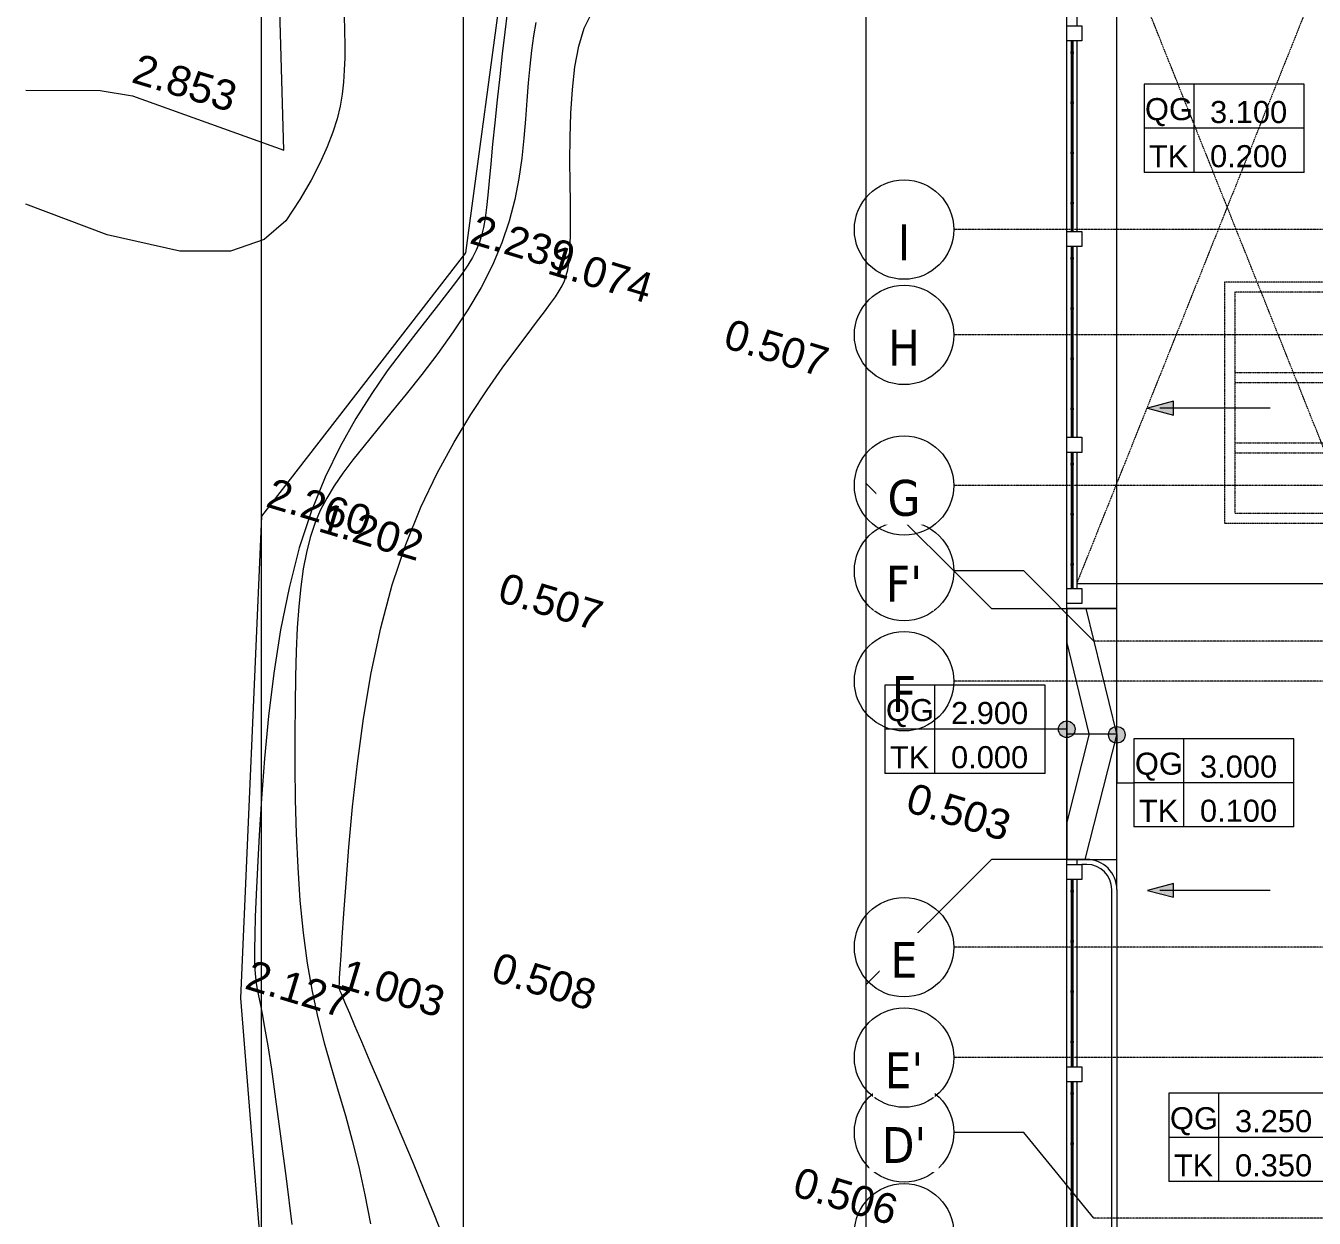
# Model space of a CAD drawing. Header units: millimetres. Extents: x -24439 to 198341, y -52871 to 149926.
# Drawn here: x 5356 to 31038, y 33837 to 57598 of the extents above; entities that cross this region are included whole.
import ezdxf

# ---------------------------------------------------------------- set-up
doc = ezdxf.new("R2010")
doc.units = ezdxf.units.MM
for name, pattern in [('Dash', [6, 3, -3]), ('Double dash', [41.999998, 12, -6, 6, -6, 6, -6]), ('Grid Line', [22.225, 12.7, -3.175, 3.175, -3.175]), ('IMPORT-NCV_MAT BANG DAM SAN TANG 1$0$BEAM HIDEN_DBIM', [1.5875, 1.058333, -0.529167]), ('NET VAN', [1.06, 0.53, -0.53])]:
    doc.linetypes.add(name, pattern=pattern)
for name, color, linetype, lineweight in [('A-ANNO-NOTE', 131, 'Continuous', 9), ('A-DETL-GENF-2', 9, 'NET VAN', 9), ('A-DETL-THIN', 151, 'Continuous', 9), ('A-FLOR', 192, 'Continuous', 9), ('A-FLOR-HRAL', 11, 'Continuous', 9), ('A-WALL', 113, 'Continuous', 9), ('C-PRKG', 70, 'Continuous', 9), ('C-PRKG-HDLN', 70, 'Dash', 9), ('C-PROP-LINE', 91, 'Double dash', 18), ('G-IMPT', 8, 'Continuous', 9), ('G-IMPT-1', 9, 'Continuous', 9), ('G-IMPT-3', 8, 'IMPORT-NCV_MAT BANG DAM SAN TANG 1$0$BEAM HIDEN_DBIM', 9), ('G-IMPT-6', 7, 'Continuous', 9), ('M-EQPM', 50, 'Continuous', 9), ('S-COLS', 52, 'Continuous', 9), ('S-GRID', 1, 'Continuous', 9), ('S-GRID-1', 1, 'Grid Line', 9), ('S-GRID-IDEN', 1, 'Continuous', 9)]:
    doc.layers.add(name, color=color, linetype=linetype, lineweight=lineweight)
doc.styles.add('Arial_1', font='arial_0.ttf', dxfattribs={"height": 600})
doc.styles.add('Arial_6', font='arial_0.ttf', dxfattribs={"height": 2})
doc.styles.add('Arial_7', font='arial_0.ttf', dxfattribs={"height": 440})
doc.styles.add('Tahoma_B', font='tahomabd_0.ttf', dxfattribs={"height": 715})
pattern_1 = [(180, (609.6, 0), (-2e-15, -13), []), (270, (609.6, 0), (76, 5e-15), [])]

# ---------------------------------------------------------------- blocks, each defined once
blk = doc.blocks.new('BAI XE PCCC - BAI XE PCCC-V162-TKCS_MB ĐỊNH VỊ CAO ĐỘ THIẾT KẾ')
at = {"layer": 'C-PRKG'}
for p, q in [((0, 6000), (0, 100)), ((15000, 6000), (0, 6000)), ((15000, 0), (15000, 6000))]:
    blk.add_line(p, q, dxfattribs=at)
at = {"layer": 'C-PRKG-HDLN'}
for p, q in [((0, 6000), (15000, 0)), ((15000, 6000), (88, 35))]:
    blk.add_line(p, q, dxfattribs=at)
blk = doc.blocks.new('NBS_CLDPhysicalSecuritySystems_MtlMeshPnlFncngSym_CLDModsecSecurusS3_InfillPanel - NBS_CLDPhysicalSecuritySystems_MtlMeshPnlFncngSym_CLDModsecSecurusS2_InfillPanel-2369324-TKCS_MB ĐỊNH VỊ CAO ĐỘ THIẾT KẾ')
at = {"layer": 'A-FLOR-HRAL'}
h = blk.add_hatch(dxfattribs=at)
h.set_pattern_fill('FP_6', color=256, style=0, pattern_type=2)
h.set_pattern_definition(pattern_1)
h.paths.add_polyline_path([(0, 6), (0, -6), (3800, -6), (3800, 6), (1717, 6)])
for p, q in [((218, 27), (0, 27)), ((0, 6), (3800, 6)), ((214, 6), (214, 23)), ((254, 6), (214, 6)), ((218, 27), (250, 27)), ((1218, 27), (250, 27)), ((254, 23), (254, 6)), ((1214, 6), (1214, 23)), ((1254, 6), (1214, 6)), ((1218, 27), (1250, 27)), ((2218, 27), (1250, 27)), ((1254, 23), (1254, 6)), ((2214, 6), (2214, 23)), ((2254, 6), (2214, 6)), ((2218, 27), (2250, 27)), ((3218, 27), (2250, 27)), ((2254, 23), (2254, 6)), ((3214, 6), (3214, 23)), ((3254, 6), (3214, 6)), ((3218, 27), (3250, 27)), ((3800, 27), (3250, 27)), ((3254, 23), (3254, 6)), ((3800, -6), (0, -6)), ((214, -11), (214, -6)), ((214, -6), (254, -6)), ((254, -11), (214, -11)), ((254, -6), (254, -11)), ((1214, -11), (1214, -6)), ((1214, -6), (1254, -6)), ((1254, -11), (1214, -11)), ((1254, -6), (1254, -11)), ((2214, -11), (2214, -6)), ((2214, -6), (2254, -6)), ((2254, -11), (2214, -11)), ((2254, -6), (2254, -11)), ((3214, -11), (3214, -6)), ((3214, -6), (3254, -6)), ((3254, -11), (3214, -11)), ((3254, -6), (3254, -11))]:
    blk.add_line(p, q, dxfattribs=at)
for centre, start, end in [((218, 23), 90, 180), ((250, 23), 0, 90), ((1218, 23), 90, 180), ((1250, 23), 0, 90), ((2218, 23), 90, 180), ((2250, 23), 0, 90), ((3218, 23), 90, 180), ((3250, 23), 0, 90)]:
    blk.add_arc(centre, 4, start, end, dxfattribs=at)
blk = doc.blocks.new('NBS_CLDPhysicalSecuritySystems_MtlMeshPnlFncngSym_CLDModsecSecurusS3_InfillPanel - NBS_CLDPhysicalSecuritySystems_MtlMeshPnlFncngSym_CLDModsecSecurusS2_InfillPanel-2369374-TKCS_MB ĐỊNH VỊ CAO ĐỘ THIẾT KẾ')
at = {"layer": 'A-FLOR-HRAL'}
h = blk.add_hatch(dxfattribs=at)
h.set_pattern_fill('FP_6', color=256, style=0, pattern_type=2)
h.set_pattern_definition(pattern_1)
h.paths.add_polyline_path([(2712, 6), (0, 6), (0, -6), (2712, -6)])
for p, q in [((218, 27), (0, 27)), ((0, 6), (2712, 6)), ((214, 6), (214, 23)), ((254, 6), (214, 6)), ((218, 27), (250, 27)), ((1218, 27), (250, 27)), ((254, 23), (254, 6)), ((1214, 6), (1214, 23)), ((1254, 6), (1214, 6)), ((1218, 27), (1250, 27)), ((2218, 27), (1250, 27)), ((1254, 23), (1254, 6)), ((2214, 6), (2214, 23)), ((2254, 6), (2214, 6)), ((2218, 27), (2250, 27)), ((2712, 27), (2250, 27)), ((2254, 23), (2254, 6)), ((2712, -6), (0, -6)), ((214, -11), (214, -6)), ((214, -6), (254, -6)), ((254, -11), (214, -11)), ((254, -6), (254, -11)), ((1214, -11), (1214, -6)), ((1214, -6), (1254, -6)), ((1254, -11), (1214, -11)), ((1254, -6), (1254, -11)), ((2214, -11), (2214, -6)), ((2214, -6), (2254, -6)), ((2254, -11), (2214, -11)), ((2254, -6), (2254, -11))]:
    blk.add_line(p, q, dxfattribs=at)
for centre, start, end in [((218, 23), 90, 180), ((250, 23), 0, 90), ((1218, 23), 90, 180), ((1250, 23), 0, 90), ((2218, 23), 90, 180), ((2250, 23), 0, 90)]:
    blk.add_arc(centre, 4, start, end, dxfattribs=at)
blk = doc.blocks.new('NBS_CLDPhysicalSecuritySystems_MtlMeshPnlFncngSym_CLDModsecSecurusS3_InfillPanel - NBS_CLDPhysicalSecuritySystems_MtlMeshPnlFncngSym_CLDModsecSecurusS2_InfillPanel-2369380-TKCS_MB ĐỊNH VỊ CAO ĐỘ THIẾT KẾ')
at = {"layer": 'A-FLOR-HRAL'}
h = blk.add_hatch(dxfattribs=at)
h.set_pattern_fill('FP_6', color=256, style=0, pattern_type=2)
h.set_pattern_definition(pattern_1)
h.paths.add_polyline_path([(3730, 6), (0, 6), (0, -6), (3730, -6)])
for p, q in [((218, 27), (0, 27)), ((0, 6), (3730, 6)), ((214, 6), (214, 23)), ((254, 6), (214, 6)), ((218, 27), (250, 27)), ((1218, 27), (250, 27)), ((254, 23), (254, 6)), ((1214, 6), (1214, 23)), ((1254, 6), (1214, 6)), ((1218, 27), (1250, 27)), ((2218, 27), (1250, 27)), ((1254, 23), (1254, 6)), ((2214, 6), (2214, 23)), ((2254, 6), (2214, 6)), ((2218, 27), (2250, 27)), ((3218, 27), (2250, 27)), ((2254, 23), (2254, 6)), ((3214, 6), (3214, 23)), ((3254, 6), (3214, 6)), ((3218, 27), (3250, 27)), ((3730, 27), (3250, 27)), ((3254, 23), (3254, 6)), ((3730, -6), (0, -6)), ((214, -11), (214, -6)), ((214, -6), (254, -6)), ((254, -11), (214, -11)), ((254, -6), (254, -11)), ((1214, -11), (1214, -6)), ((1214, -6), (1254, -6)), ((1254, -11), (1214, -11)), ((1254, -6), (1254, -11)), ((2214, -11), (2214, -6)), ((2214, -6), (2254, -6)), ((2254, -11), (2214, -11)), ((2254, -6), (2254, -11)), ((3214, -11), (3214, -6)), ((3214, -6), (3254, -6)), ((3254, -11), (3214, -11)), ((3254, -6), (3254, -11))]:
    blk.add_line(p, q, dxfattribs=at)
for centre, start, end in [((218, 23), 90, 180), ((250, 23), 0, 90), ((1218, 23), 90, 180), ((1250, 23), 0, 90), ((2218, 23), 90, 180), ((2250, 23), 0, 90), ((3218, 23), 90, 180), ((3250, 23), 0, 90)]:
    blk.add_arc(centre, 4, start, end, dxfattribs=at)
blk = doc.blocks.new('TKCS_NAP THAM BE TU HOAI 1_260107 - TKCS_XREF_251221_NAP THAM BE TU HOAI 1_dwg-2527472-TKCS_MB ĐỊNH VỊ CAO ĐỘ THIẾT KẾ')
at = {"layer": 'G-IMPT'}
for p, q in [((-169657, 148870), (-170241, 148286)), ((-170241, 148870), (-169657, 148286)), ((-171257, 147070), (-171841, 146486)), ((-171841, 147070), (-171257, 146486)), ((-169657, 147068), (-170241, 146485)), ((-170241, 147068), (-169657, 146485)), ((-171257, 145670), (-171841, 145086)), ((-171841, 145670), (-171257, 145086))]:
    blk.add_line(p, q, dxfattribs=at)
at = {"layer": 'G-IMPT', "flags": 128}
for points in [[(-169649, 148278), (-170249, 148278), (-170249, 148878), (-169649, 148878)], [(-169699, 148328), (-170199, 148328), (-170199, 148828), (-169699, 148828)], [(-171249, 146478), (-171849, 146478), (-171849, 147078), (-171249, 147078)], [(-171299, 146528), (-171799, 146528), (-171799, 147028), (-171299, 147028)], [(-169649, 146476), (-170249, 146476), (-170249, 147076), (-169649, 147076)], [(-169699, 146526), (-170199, 146526), (-170199, 147026), (-169699, 147026)], [(-171249, 145078), (-171849, 145078), (-171849, 145678), (-171249, 145678)], [(-171299, 145128), (-171799, 145128), (-171799, 145628), (-171299, 145628)]]:
    blk.add_lwpolyline(points, close=True, dxfattribs=at)
at = {"layer": 'G-IMPT-3'}
for p, q in [((-173699, 147228), (-169699, 147228)), ((-173699, 147028), (-169699, 147028)), ((-171299, 147028), (-171299, 144428)), ((-171099, 147028), (-171099, 144428)), ((-173699, 145828), (-171299, 145828)), ((-173699, 145628), (-171299, 145628)), ((-173899, 144228), (-169499, 144228))]:
    blk.add_line(p, q, dxfattribs=at)
at = {"layer": 'G-IMPT-3', "flags": 128}
blk.add_lwpolyline([(-169499, 148276), (-169499, 149028), (-173899, 149028), (-173899, 144228)], dxfattribs=at)
blk.add_lwpolyline([(-173699, 144428), (-169699, 144428), (-169699, 148828), (-173699, 148828)], close=True, dxfattribs=at)
blk = doc.blocks.new('TKCS_NAP THAM BE TU HOAI 1_260107 - NẮP THĂM BỂ XLNT-2527474-TKCS_MB ĐỊNH VỊ CAO ĐỘ THIẾT KẾ')
blk.add_blockref('TKCS_NAP THAM BE TU HOAI 1_260107 - TKCS_XREF_251221_NAP THAM BE TU HOAI 1_dwg-2527472-TKCS_MB ĐỊNH VỊ CAO ĐỘ THIẾT KẾ', (173899, -144228))
blk = doc.blocks.new('Family - ___-1476882-TKCS_MB ĐỊNH VỊ CAO ĐỘ THIẾT KẾ')
at = {"layer": 'C-PROP-LINE'}
blk.add_line((26104, 7888), (26104, 77418), dxfattribs=at)
blk = doc.blocks.new('NCV_TKCS_251209_TONG THE HIEN TRANG SAN DUONG - NCV_TKCS_HIEN TRANG_251209a_dwg-1612995-TKCS_MB ĐỊNH VỊ CAO ĐỘ THIẾT KẾ')
at = {"layer": 'G-IMPT-1', "flags": 128}
blk.add_lwpolyline([(563620038, 1144994014), (563599986, 1145060590), (563591265, 1145065274), (563500590, 1145037963), (563495906, 1145029242), (563515959, 1144962666)], close=True, dxfattribs=at)
for points in [[(563497249, 1144981671), (563496959, 1144982038), (563496628, 1144982447), (563496271, 1144982884), (563495901, 1144983332), (563495533, 1144983775), (563495182, 1144984196), (563494860, 1144984580), (563494583, 1144984911), (563494362, 1144985176), (563494192, 1144985380), (563494066, 1144985531), (563493978, 1144985638), (563493920, 1144985709), (563493885, 1144985753), (563493866, 1144985779), (563493856, 1144985794), (563493848, 1144985808), (563493838, 1144985838), (563493821, 1144985899), (563493794, 1144986008), (563493754, 1144986181), (563493695, 1144986437), (563493614, 1144986790), (563493507, 1144987258), (563493373, 1144987850), (563493220, 1144988552), (563493060, 1144989341), (563492904, 1144990194), (563492762, 1144991089), (563492647, 1144992005), (563492569, 1144992919), (563492539, 1144993808), (563492566, 1144994654), (563492642, 1144995451), (563492757, 1144996194), (563492900, 1144996881), (563493062, 1144997508), (563493230, 1144998072), (563493396, 1144998569), (563493548, 1144998997), (563493679, 1144999354), (563493787, 1144999648), (563493875, 1144999887), (563493945, 1145000081), (563493998, 1145000240), (563494037, 1145000373), (563494063, 1145000489), (563494078, 1145000597), (563494083, 1145000707), (563494078, 1145000825), (563494060, 1145000960), (563494030, 1145001118), (563493984, 1145001306), (563493922, 1145001531), (563493842, 1145001801), (563493743, 1145002122), (563493624, 1145002498), (563493495, 1145002917), (563493363, 1145003366), (563493239, 1145003829), (563493132, 1145004292), (563493051, 1145004740), (563493006, 1145005158), (563493006, 1145005533), (563493057, 1145005854)], [(563492052, 1145005359), (563492082, 1145005092), (563492126, 1145004803), (563492183, 1145004493), (563492250, 1145004165), (563492325, 1145003820), (563492406, 1145003459), (563492486, 1145003084), (563492559, 1145002692), (563492621, 1145002284), (563492663, 1145001860), (563492681, 1145001419), (563492668, 1145000961), (563492619, 1145000485), (563492529, 1144999992), (563492404, 1144999489), (563492252, 1144998983), (563492080, 1144998481), (563491896, 1144997991), (563491709, 1144997521), (563491526, 1144997077), (563491355, 1144996668), (563491202, 1144996298), (563491068, 1144995962), (563490955, 1144995652), (563490863, 1144995362), (563490791, 1144995083), (563490740, 1144994808), (563490710, 1144994529), (563490701, 1144994239), (563490715, 1144993930), (563490749, 1144993599), (563490804, 1144993243), (563490880, 1144992858), (563490975, 1144992441), (563491089, 1144991988), (563491222, 1144991497), (563491372, 1144990964), (563491540, 1144990388), (563491725, 1144989779), (563491924, 1144989149), (563492136, 1144988509), (563492360, 1144987872), (563492594, 1144987250), (563492838, 1144986654), (563493089, 1144986097), (563493346, 1144985587), (563493609, 1144985116), (563493876, 1144984674), (563494146, 1144984249), (563494420, 1144983832), (563494695, 1144983410), (563494972, 1144982972), (563495249, 1144982509), (563495525, 1144982012), (563495796, 1144981487)], [(563491446, 1145005383), (563491512, 1145004997), (563491588, 1145004571), (563491670, 1145004120), (563491756, 1145003663), (563491841, 1145003213), (563491924, 1145002788), (563492000, 1145002403), (563492067, 1145002070), (563492123, 1145001787), (563492169, 1145001544), (563492204, 1145001334), (563492226, 1145001150), (563492237, 1145000983), (563492234, 1145000826), (563492218, 1145000670), (563492189, 1145000510), (563492145, 1145000337), (563492086, 1145000148), (563492011, 1144999935), (563491920, 1144999693), (563491812, 1144999417), (563491687, 1144999100), (563491544, 1144998737), (563491384, 1144998323), (563491216, 1144997857), (563491048, 1144997339), (563490890, 1144996769), (563490752, 1144996149), (563490643, 1144995477), (563490574, 1144994754), (563490553, 1144993980), (563490587, 1144993158), (563490669, 1144992305), (563490789, 1144991441), (563490936, 1144990586), (563491100, 1144989758), (563491270, 1144988978), (563491438, 1144988265), (563491591, 1144987639), (563491723, 1144987114), (563491833, 1144986685), (563491926, 1144986337), (563492004, 1144986061), (563492071, 1144985842), (563492129, 1144985670), (563492183, 1144985533), (563492234, 1144985418), (563492287, 1144985312), (563492349, 1144985197), (563492425, 1144985057), (563492523, 1144984872), (563492650, 1144984624), (563492812, 1144984295), (563493017, 1144983867), (563493270, 1144983321), (563493576, 1144982647), (563493924, 1144981870), (563494297, 1144981023)], [(563477909, 1145017055), (563479434, 1145017500), (563480621, 1145018194), (563483800, 1145018020), (563486440, 1145016158), (563491108, 1145006311), (563492028, 1145000560), (563489652, 1144994364), (563492018, 1144985046), (563496311, 1144974071), (563506044, 1144960520), (563509614, 1144950590), (563510716, 1144950421), (563522808, 1144950449), (563528209, 1144950975), (563530329, 1144950139), (563532948, 1144945767), (563535151, 1144944796), (563538854, 1144944906), (563543102, 1144947462), (563554002, 1144952794), (563557988, 1144953785), (563568232, 1144955626), (563576610, 1144958758)], [(563482704, 1145001135), (563484122, 1145001561), (563484776, 1145001642), (563487970, 1145001477), (563483928, 1145013630), (563482277, 1145012174), (563481783, 1145011848), (563481392, 1145011643), (563479702, 1145011100)], [(563488351, 1145004392), (563488446, 1145004103), (563488531, 1145003837), (563488605, 1145003586), (563488669, 1145003347), (563488722, 1145003113), (563488765, 1145002878), (563488795, 1145002636), (563488810, 1145002379), (563488807, 1145002100), (563488783, 1145001792), (563488737, 1145001449), (563488665, 1145001061), (563488565, 1145000624), (563488415, 1145000140), (563488113, 1144999659), (563487539, 1144999242), (563486571, 1144998951), (563485090, 1144998846), (563483358, 1144998961)]]:
    blk.add_lwpolyline(points, dxfattribs=at)
at = {"layer": 'G-IMPT-6', "char_height": 600, "width": 2511.85, "attachment_point": 1, "line_spacing_factor": 0.941778, "style": 'Arial_1'}
for s, insert in [('2.853', (563484649, 1145002495)), ('2.239', (563492028, 1145001367)), ('1.074', (563493682, 1145001236)), ('0.507', (563497465, 1145000836)), ('2.260', (563489652, 1144995171)), ('1.202', (563490790, 1144995001)), ('0.507', (563494617, 1144994696)), ('0.503', (563503611, 1144993032)), ('0.508', (563496671, 1144987415)), ('1.003', (563493821, 1144986415)), ('2.127', (563492018, 1144985853)), ('0.506', (563503659, 1144985052))]:
    blk.add_mtext(s, dxfattribs=dict(at, insert=insert))
blk = doc.blocks.new('NCV_TKCS_251209_TONG THE HIEN TRANG SAN DUONG - NCV_TKCS_251209_TONG THE HIEN TRANG SAN DUONG-1605292-TKCS_MB ĐỊNH VỊ CAO ĐỘ THIẾT KẾ')
at = {"rotation": 343.2379237072182}
blk.add_blockref('NCV_TKCS_251209_TONG THE HIEN TRANG SAN DUONG - NCV_TKCS_HIEN TRANG_251209a_dwg-1612995-TKCS_MB ĐỊNH VỊ CAO ĐỘ THIẾT KẾ', (-869777548, -933796959), dxfattribs=at)
blk = doc.blocks.new('Grid - M_Grid Head - Circle-353313-TKCS_MB ĐỊNH VỊ CAO ĐỘ THIẾT KẾ')
at = {"layer": 'S-GRID-IDEN'}
blk.add_circle((0, 0), 4.5, dxfattribs=at)
blk = doc.blocks.new('GHI CHU CAO DO THIET KE - GHI CHÚ CAO ĐỘ THIẾT KẾ-1513209-TKCS_MB ĐỊNH VỊ CAO ĐỘ THIẾT KẾ')
at = {"layer": 'A-ANNO-NOTE'}
for p, q in [((0, 8), (0, 0)), ((14.5, 8), (0, 8)), ((4.5, 8), (4.5, 0)), ((14.5, 0), (14.5, 8)), ((14.5, 4), (0, 4)), ((14.5, 0), (0, 0))]:
    blk.add_line(p, q, dxfattribs=at)
at = {"layer": 'A-ANNO-NOTE', "char_height": 2, "attachment_point": 5, "line_spacing_factor": 0.936439, "style": 'Arial_6'}
for s, insert, width in [('\\pt0.5,1,1.5,2,2.5,3,3.5,4,4.5,5,5.5,6,6.5,7,7.5,8,8.5,9,9.5,10,10.5,11,11.5,12,12.5,13,13.5,14,14.5,15,15.5,16;QG', (2.26, 5.46), 4.63), ('\\pt0.5,1,1.5,2,2.5,3,3.5,4,4.5,5,5.5,6,6.5,7,7.5,8,8.5,9,9.5,10,10.5,11,11.5,12,12.5,13,13.5,14,14.5,15,15.5,16;TK', (2.23, 1.46), 4.5)]:
    blk.add_mtext(s, dxfattribs=dict(at, insert=insert, width=width))
blk = doc.blocks.new('MUI TEN_0_1 - Moc lat gach-1550039-TKCS_MB ĐỊNH VỊ CAO ĐỘ THIẾT KẾ')
at = {"layer": 'A-ANNO-NOTE'}
blk.add_hatch(color=256, dxfattribs=at).paths.add_polyline_path([(7.87, 1.45), (7.87, 2.7), (10.21, 2.07)])
for p, q in [((10.21, 2.07), (7.87, 2.7)), ((7.87, 2.7), (7.87, 1.45)), ((-0.9, 2.07), (9.1, 2.07)), ((7.87, 1.45), (10.21, 2.07))]:
    blk.add_line(p, q, dxfattribs=at)

msp = doc.modelspace()

# ---------------------------------------------------------------- hatches: boundary and pattern name
at = {"layer": 'A-ANNO-NOTE'}
h = msp.add_hatch(color=256, dxfattribs=at)
edge = h.paths.add_edge_path()
edge.add_arc((26105.3, 43580.4), 165, 0, 360)
h = msp.add_hatch(color=256, dxfattribs=at)
edge = h.paths.add_edge_path()
edge.add_arc((27103.6, 43469.3), 165, 0, 360)

# ---------------------------------------------------------------- linework, layer by layer
for p, q in [((26105.3, 43580.4), (25672.3, 43580.4)), ((27103.6, 43469.3), (27103.6, 42512.8)), ((27103.6, 42512.8), (27444.3, 42512.8))]:
    msp.add_line(p, q, dxfattribs=at)
for centre in [(26105.3, 43580.4), (27103.6, 43469.3)]:
    msp.add_circle(centre, 165, dxfattribs=at)
at = {"layer": 'A-DETL-THIN'}
for p, q in [((27103.5, 45986.3), (26103.5, 45986.3)), ((26103.5, 45986.3), (26103.5, 40986.3)), ((27103.6, 43486.3), (26492.7, 45986.3)), ((27103.5, 40986.3), (27103.5, 45986.3)), ((26553.6, 43486.3), (26103.6, 45327.6)), ((26103.5, 43486.3), (27103.6, 43486.3)), ((26553.6, 43486.3), (26103.6, 41725.8)), ((27103.6, 43486.3), (26464.6, 40986.3)), ((26103.5, 40986.3), (27103.5, 40986.3))]:
    msp.add_line(p, q, dxfattribs=at)
at = {"layer": 'A-FLOR'}
for p, q in [((22103.5, 80001.3), (22103.5, -8023.3)), ((14081.4, -16345.5), (14081.4, 79336.3)), ((10052.8, -16345.5), (10052.8, 77336.3)), ((27103.5, 40386.3), (27103.5, 61935.2)), ((22103.5, 48486.3), (24603.5, 45986.3)), ((24603.5, 45986.3), (27103.5, 45986.3)), ((26103.5, 40986.3), (26103.5, 46086.3)), ((24603.5, 40986.3), (22103.5, 38486.3)), ((26103.5, 40986.3), (24603.5, 40986.3))]:
    msp.add_line(p, q, dxfattribs=at)
at = {"layer": 'A-WALL'}
for p, q in [((26103.5, 57598.2), (26103.5, 61398.2)), ((26303.5, 61398.2), (26303.5, 57598.2)), ((26103.5, 53498.2), (26103.5, 57298.2)), ((26303.5, 57298.2), (26303.5, 53498.2)), ((26103.5, 49398.2), (26103.5, 53198.2)), ((26303.5, 53198.2), (26303.5, 49398.2)), ((26103.5, 46386.3), (26103.5, 49098.2)), ((26303.5, 49098.2), (26303.5, 46386.3)), ((26103.5, 40886.3), (26103.5, 40986.3)), ((26503.5, 40986.3), (26103.5, 40986.3)), ((26303.5, 40986.3), (26303.5, 40886.3)), ((26503.5, 40886.3), (26403.5, 40886.3)), ((26103.5, 36856.3), (26103.5, 40586.3)), ((26303.5, 40586.3), (26303.5, 36856.3)), ((27003.5, 14861.2), (27003.5, 40386.3)), ((27103.5, 40386.3), (27103.5, 14802.6)), ((26103.5, 32756.3), (26103.5, 36556.3)), ((26303.5, 36556.3), (26303.5, 32756.3))]:
    msp.add_line(p, q, dxfattribs=at)
for radius in [600, 500]:
    msp.add_arc((26503.5, 40386.3), radius, 0, 90, dxfattribs=at)
at = {"layer": 'S-COLS'}
for p, q in [((26103.5, 57298.2), (26103.5, 57598.2)), ((26103.5, 57598.2), (26403.5, 57598.2)), ((26403.5, 57598.2), (26403.5, 57298.2)), ((26403.5, 57298.2), (26103.5, 57298.2)), ((26103.5, 53198.2), (26103.5, 53498.2)), ((26103.5, 53498.2), (26403.5, 53498.2)), ((26403.5, 53498.2), (26403.5, 53198.2)), ((26403.5, 53198.2), (26103.5, 53198.2)), ((26103.5, 49098.2), (26103.5, 49398.2)), ((26103.5, 49398.2), (26403.5, 49398.2)), ((26403.5, 49398.2), (26403.5, 49098.2)), ((26403.5, 49098.2), (26103.5, 49098.2)), ((26103.5, 46086.3), (26103.5, 46386.3)), ((26103.5, 46386.3), (26403.5, 46386.3)), ((26403.5, 46386.3), (26403.5, 46086.3)), ((26403.5, 46086.3), (26103.5, 46086.3)), ((26103.5, 40586.3), (26103.5, 40886.3)), ((26103.5, 40886.3), (26403.5, 40886.3)), ((26403.5, 40886.3), (26403.5, 40586.3)), ((26403.5, 40586.3), (26103.5, 40586.3)), ((26103.5, 36556.3), (26103.5, 36856.3)), ((26103.5, 36856.3), (26403.5, 36856.3)), ((26403.5, 36856.3), (26403.5, 36556.3)), ((26403.5, 36556.3), (26103.5, 36556.3))]:
    msp.add_line(p, q, dxfattribs=at)
at = {"layer": 'S-GRID'}
for p, q in [((25248.8, 46733.9), (23851.8, 46733.9)), ((26645.8, 45336.9), (25248.8, 46733.9)), ((25248.8, 35547.3), (23851.8, 35547.3)), ((26645.8, 33836.9), (25248.8, 35547.3))]:
    msp.add_line(p, q, dxfattribs=at)
at = {"layer": 'S-GRID-1'}
for p, q in [((29351.8, 53536.9), (23851.8, 53536.9)), ((131551.8, 53536.9), (29351.8, 53536.9)), ((29351.8, 51436.9), (23851.8, 51436.9)), ((131551.8, 51436.9), (29351.8, 51436.9)), ((29351.8, 48436.9), (23851.8, 48436.9)), ((131551.8, 48436.9), (29351.8, 48436.9)), ((32145.8, 45336.9), (26645.8, 45336.9)), ((29351.8, 44536.9), (23851.8, 44536.9)), ((131551.8, 44536.9), (29351.8, 44536.9)), ((29351.8, 39236.9), (23851.8, 39236.9)), ((131551.8, 39236.9), (29351.8, 39236.9)), ((29351.8, 37036.9), (23851.8, 37036.9)), ((131551.8, 37036.9), (29351.8, 37036.9)), ((32145.8, 33836.9), (26645.8, 33836.9))]:
    msp.add_line(p, q, dxfattribs=at)

# ---------------------------------------------------------------- block references
at = {"layer": 'A-ANNO-NOTE', "xscale": 220, "yscale": 220, "zscale": 220}
for p in [(27645.1, 54675.6), (27444.3, 41632.8), (28142.8, 34567.4)]:
    msp.add_blockref('GHI CHU CAO DO THIET KE - GHI CHÚ CAO ĐỘ THIẾT KẾ-1513209-TKCS_MB ĐỊNH VỊ CAO ĐỘ THIẾT KẾ', p, dxfattribs=at)
at = {"layer": 'A-ANNO-NOTE', "xscale": 220, "yscale": 220, "zscale": 220, "rotation": 180}
for p in [(29963.2, 50435.3), (29963.2, 40825.3)]:
    msp.add_blockref('MUI TEN_0_1 - Moc lat gach-1550039-TKCS_MB ĐỊNH VỊ CAO ĐỘ THIẾT KẾ', p, dxfattribs=at)
at = {"layer": 'A-DETL-GENF-2'}
msp.add_blockref('NCV_TKCS_251209_TONG THE HIEN TRANG SAN DUONG - NCV_TKCS_251209_TONG THE HIEN TRANG SAN DUONG-1605292-TKCS_MB ĐỊNH VỊ CAO ĐỘ THIẾT KẾ', (26103.5, 9888.2), dxfattribs=at)
at = {"layer": 'A-FLOR-HRAL', "rotation": 269.9999999999999}
for name, p in [('NBS_CLDPhysicalSecuritySystems_MtlMeshPnlFncngSym_CLDModsecSecurusS3_InfillPanel - NBS_CLDPhysicalSecuritySystems_MtlMeshPnlFncngSym_CLDModsecSecurusS2_InfillPanel-2369324-TKCS_MB ĐỊNH VỊ CAO ĐỘ THIẾT KẾ', (26203.5, 57298.2)), ('NBS_CLDPhysicalSecuritySystems_MtlMeshPnlFncngSym_CLDModsecSecurusS3_InfillPanel - NBS_CLDPhysicalSecuritySystems_MtlMeshPnlFncngSym_CLDModsecSecurusS2_InfillPanel-2369324-TKCS_MB ĐỊNH VỊ CAO ĐỘ THIẾT KẾ', (26203.5, 53198.2)), ('NBS_CLDPhysicalSecuritySystems_MtlMeshPnlFncngSym_CLDModsecSecurusS3_InfillPanel - NBS_CLDPhysicalSecuritySystems_MtlMeshPnlFncngSym_CLDModsecSecurusS2_InfillPanel-2369374-TKCS_MB ĐỊNH VỊ CAO ĐỘ THIẾT KẾ', (26203.5, 49098.2)), ('NBS_CLDPhysicalSecuritySystems_MtlMeshPnlFncngSym_CLDModsecSecurusS3_InfillPanel - NBS_CLDPhysicalSecuritySystems_MtlMeshPnlFncngSym_CLDModsecSecurusS2_InfillPanel-2369380-TKCS_MB ĐỊNH VỊ CAO ĐỘ THIẾT KẾ', (26203.5, 40586.3)), ('NBS_CLDPhysicalSecuritySystems_MtlMeshPnlFncngSym_CLDModsecSecurusS3_InfillPanel - NBS_CLDPhysicalSecuritySystems_MtlMeshPnlFncngSym_CLDModsecSecurusS2_InfillPanel-2369324-TKCS_MB ĐỊNH VỊ CAO ĐỘ THIẾT KẾ', (26203.5, 36556.3))]:
    msp.add_blockref(name, p, dxfattribs=at)
at = {"layer": 'C-PRKG', "rotation": 270}
msp.add_blockref('BAI XE PCCC - BAI XE PCCC-V162-TKCS_MB ĐỊNH VỊ CAO ĐỘ THIẾT KẾ', (26303.5, 61486.3), dxfattribs=at)
at = {"layer": 'C-PROP-LINE'}
msp.add_blockref('Family - ___-1476882-TKCS_MB ĐỊNH VỊ CAO ĐỘ THIẾT KẾ', (0, 0), dxfattribs=at)
at = {"layer": 'M-EQPM'}
msp.add_blockref('TKCS_NAP THAM BE TU HOAI 1_260107 - NẮP THĂM BỂ XLNT-2527474-TKCS_MB ĐỊNH VỊ CAO ĐỘ THIẾT KẾ', (29252.6, 47688.6), dxfattribs=at)
at = {"layer": 'S-GRID-IDEN', "xscale": 219.9999999999998, "yscale": 219.9999999999998, "zscale": 219.9999999999998}
for p, rotation in [((22861.8, 53536.9), 89.9999999999998), ((22861.8, 51436.9), 89.9999999999998), ((22861.8, 48436.9), 89.9999999999998), ((22861.8, 46733.9), 89.9999999999998), ((22861.8, 44536.9), 89.9999999999998), ((22861.8, 39236.9), 89.9999999999998), ((22861.8, 37036.9), 89.99999999999982), ((22861.8, 35547.3), 89.99999999999982), ((22861.8, 33536.9), 89.99999999999982)]:
    msp.add_blockref('Grid - M_Grid Head - Circle-353313-TKCS_MB ĐỊNH VỊ CAO ĐỘ THIẾT KẾ', p, dxfattribs=dict(at, rotation=rotation))

# ---------------------------------------------------------------- texts
at = {"layer": 'A-ANNO-NOTE', "char_height": 440, "width": 1586.2, "attachment_point": 5, "line_spacing_factor": 0.936439, "style": 'Arial_7'}
for s, insert in [('\\pt2794,5588,8382,11176,13970,16764,19558,22352,25146,27940,30734,33528,36322,39116,41910,44704,47498,50292,53086,55880,58674,61468,64262,67056,69850,72644,75438,78232,81026,83820,86614,89408;3.100', (29729.8, 55876.5)), ('\\pt2794,5588,8382,11176,13970,16764,19558,22352,25146,27940,30734,33528,36322,39116,41910,44704,47498,50292,53086,55880,58674,61468,64262,67056,69850,72644,75438,78232,81026,83820,86614,89408;0.200', (29729.8, 54996.5)), ('\\pt2794,5588,8382,11176,13970,16764,19558,22352,25146,27940,30734,33528,36322,39116,41910,44704,47498,50292,53086,55880,58674,61468,64262,67056,69850,72644,75438,78232,81026,83820,86614,89408;2.900', (24567, 43901.2)), ('\\pt2794,5588,8382,11176,13970,16764,19558,22352,25146,27940,30734,33528,36322,39116,41910,44704,47498,50292,53086,55880,58674,61468,64262,67056,69850,72644,75438,78232,81026,83820,86614,89408;0.000', (24567, 43021.2)), ('\\pt2794,5588,8382,11176,13970,16764,19558,22352,25146,27940,30734,33528,36322,39116,41910,44704,47498,50292,53086,55880,58674,61468,64262,67056,69850,72644,75438,78232,81026,83820,86614,89408;3.000', (29529, 42833.7)), ('\\pt2794,5588,8382,11176,13970,16764,19558,22352,25146,27940,30734,33528,36322,39116,41910,44704,47498,50292,53086,55880,58674,61468,64262,67056,69850,72644,75438,78232,81026,83820,86614,89408;0.100', (29529, 41953.7)), ('\\pt2794,5588,8382,11176,13970,16764,19558,22352,25146,27940,30734,33528,36322,39116,41910,44704,47498,50292,53086,55880,58674,61468,64262,67056,69850,72644,75438,78232,81026,83820,86614,89408;3.250', (30227.5, 35768.2)), ('\\pt2794,5588,8382,11176,13970,16764,19558,22352,25146,27940,30734,33528,36322,39116,41910,44704,47498,50292,53086,55880,58674,61468,64262,67056,69850,72644,75438,78232,81026,83820,86614,89408;0.350', (30227.5, 34888.2))]:
    msp.add_mtext(s, dxfattribs=dict(at, insert=insert))

# ---------------------------------------------------------------- next in the draw order: texts
at = {"layer": 'S-GRID-IDEN', "char_height": 715, "attachment_point": 5, "line_spacing_factor": 0.996129, "style": 'Tahoma_B', "bg_fill": 3, "box_fill_scale": 1.25, "bg_fill_color": 256, "bg_fill_true_color": 13158600, "bg_fill_transparency": 0}
for s, insert, width in [('\\pt2793.99835,5587.9967,8382.0022,11176.00055,13969.9989,16763.99725,19558.00275,22352.0011,25145.99945,27939.9978,30734.0033,33528.00165,36322,39115.99835,41909.9967,44704.0022,47498.00055,50291.9989,53085.99725,55880.00275,58674.0011,61467.99945,64261.9978,67056.0033,69850.00165,72644,75437.99835,78231.9967,81026.0022,83820.00055,86613.9989,89407.99725;I', (22860.9, 53284.9), 479.6), ('\\pt2793.99835,5587.9967,8382.0022,11176.00055,13969.9989,16763.99725,19558.00275,22352.0011,25145.99945,27939.9978,30734.0033,33528.00165,36322,39115.99835,41909.9967,44704.0022,47498.00055,50291.9989,53085.99725,55880.00275,58674.0011,61467.99945,64261.9978,67056.0033,69850.00165,72644,75437.99835,78231.9967,81026.0022,83820.00055,86613.9989,89407.99725;H', (22859.8, 51184.9), 756.8), ('\\pt2793.99835,5587.9967,8382.0022,11176.00055,13969.9989,16763.99725,19558.00275,22352.0011,25145.99945,27939.9978,30734.0033,33528.00165,36322,39115.99835,41909.9967,44704.0022,47498.00055,50291.9989,53085.99725,55880.00275,58674.0011,61467.99945,64261.9978,67056.0033,69850.00165,72644,75437.99835,78231.9967,81026.0022,83820.00055,86613.9989,89407.99725;G', (22860.9, 48184.9), 741.4), ("\\pt2793.99835,5587.9967,8382.0022,11176.00055,13969.9989,16763.99725,19558.00275,22352.0011,25145.99945,27939.9978,30734.0033,33528.00165,36322,39115.99835,41909.9967,44704.0022,47498.00055,50291.9989,53085.99725,55880.00275,58674.0011,61467.99945,64261.9978,67056.0033,69850.00165,72644,75437.99835,78231.9967,81026.0022,83820.00055,86613.9989,89407.99725;F'", (22859.8, 46481.9), 844.8), ('\\pt2793.99835,5587.9967,8382.0022,11176.00055,13969.9989,16763.99725,19558.00275,22352.0011,25145.99945,27939.9978,30734.0033,33528.00165,36322,39115.99835,41909.9967,44704.0022,47498.00055,50291.9989,53085.99725,55880.00275,58674.0011,61467.99945,64261.9978,67056.0033,69850.00165,72644,75437.99835,78231.9967,81026.0022,83820.00055,86613.9989,89407.99725;F', (22859.8, 44284.9), 583), ('\\pt2793.99835,5587.9967,8382.0022,11176.00055,13969.9989,16763.99725,19558.00275,22352.0011,25145.99945,27939.9978,30734.0033,33528.00165,36322,39115.99835,41909.9967,44704.0022,47498.00055,50291.9989,53085.99725,55880.00275,58674.0011,61467.99945,64261.9978,67056.0033,69850.00165,72644,75437.99835,78231.9967,81026.0022,83820.00055,86613.9989,89407.99725;E', (22859.8, 38984.9), 611.6), ("\\pt2793.99835,5587.9967,8382.0022,11176.00055,13969.9989,16763.99725,19558.00275,22352.0011,25145.99945,27939.9978,30734.0033,33528.00165,36322,39115.99835,41909.9967,44704.0022,47498.00055,50291.9989,53085.99725,55880.00275,58674.0011,61467.99945,64261.9978,67056.0033,69850.00165,72644,75437.99835,78231.9967,81026.0022,83820.00055,86613.9989,89407.99725;E'", (22859.8, 36784.9), 873.4), ("\\pt2793.99835,5587.9967,8382.0022,11176.00055,13969.9989,16763.99725,19558.00275,22352.0011,25145.99945,27939.9978,30734.0033,33528.00165,36322,39115.99835,41909.9967,44704.0022,47498.00055,50291.9989,53085.99725,55880.00275,58674.0011,61467.99945,64261.9978,67056.0033,69850.00165,72644,75437.99835,78231.9967,81026.0022,83820.00055,86613.9989,89407.99725;D'", (22860.9, 35295.2), 1018.6)]:
    msp.add_mtext(s, dxfattribs=dict(at, insert=insert, width=width))

# ---------------------------------------------------------------- next in the draw order: block references
at = {"layer": 'A-ANNO-NOTE', "xscale": 220, "yscale": 220, "zscale": 220}
msp.add_blockref('GHI CHU CAO DO THIET KE - GHI CHÚ CAO ĐỘ THIẾT KẾ-1513209-TKCS_MB ĐỊNH VỊ CAO ĐỘ THIẾT KẾ', (22482.3, 42700.4), dxfattribs=at)

doc.saveas('drawing.dxf')
